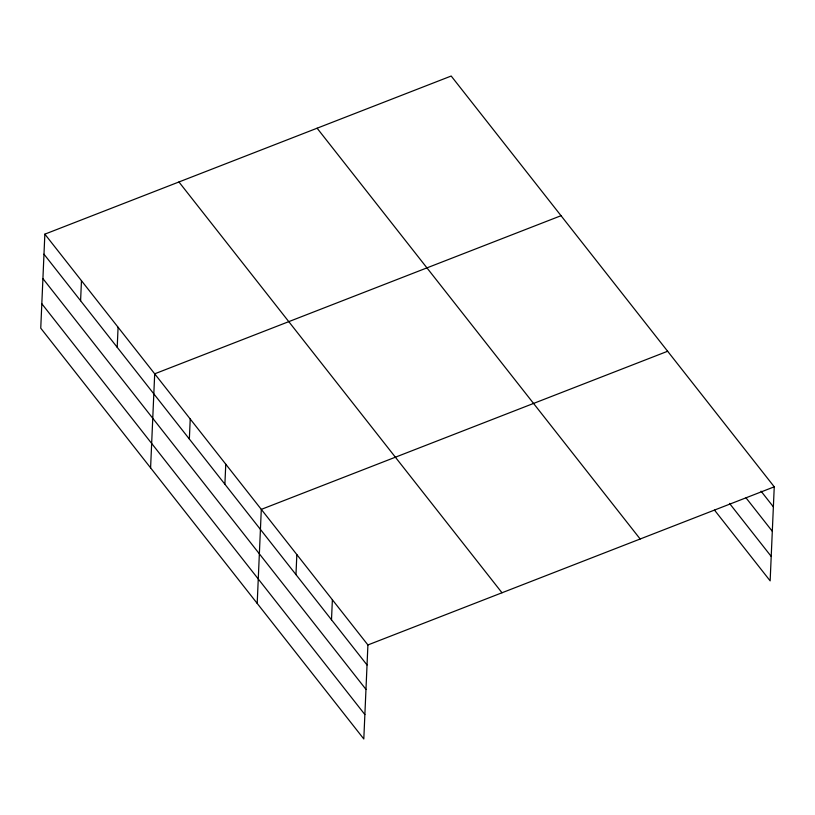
<?xml version="1.0" encoding="UTF-8"?>
<svg xmlns="http://www.w3.org/2000/svg" width="815" height="815" viewBox="0 0 815 815"><rect width="100%" height="100%" fill="white"/><g stroke="black" fill="none" stroke-linecap="round" stroke-linejoin="round"><path stroke-width="1.22" d="M44.856 234.15L40.75 328.18L363.806 738.971L367.911 644.95L44.856 234.15L451.194 76.029L774.25 486.82L770.144 580.851L714.521 510.119M80.593 300.745L81.469 280.706M117.207 347.302L118.083 327.263M150.592 467.851L154.697 373.82L561.036 215.7M189.355 439.041L190.231 419.012M224.889 484.232L225.765 464.204M257.194 603.416L261.299 509.385L667.638 351.255M295.967 574.606L296.843 554.577M331.501 619.797L332.377 599.759M367.911 644.95L774.25 486.82M761.016 491.139L773.374 506.859M746.041 497.873L772.304 531.268M729.496 503.385L771.214 556.431M317.106 128.21L640.162 539M178.943 181.969L501.999 592.77M43.979 254.188L367.035 664.979M42.91 278.608L365.976 689.398M41.82 303.761L364.876 714.561"/></g></svg>
